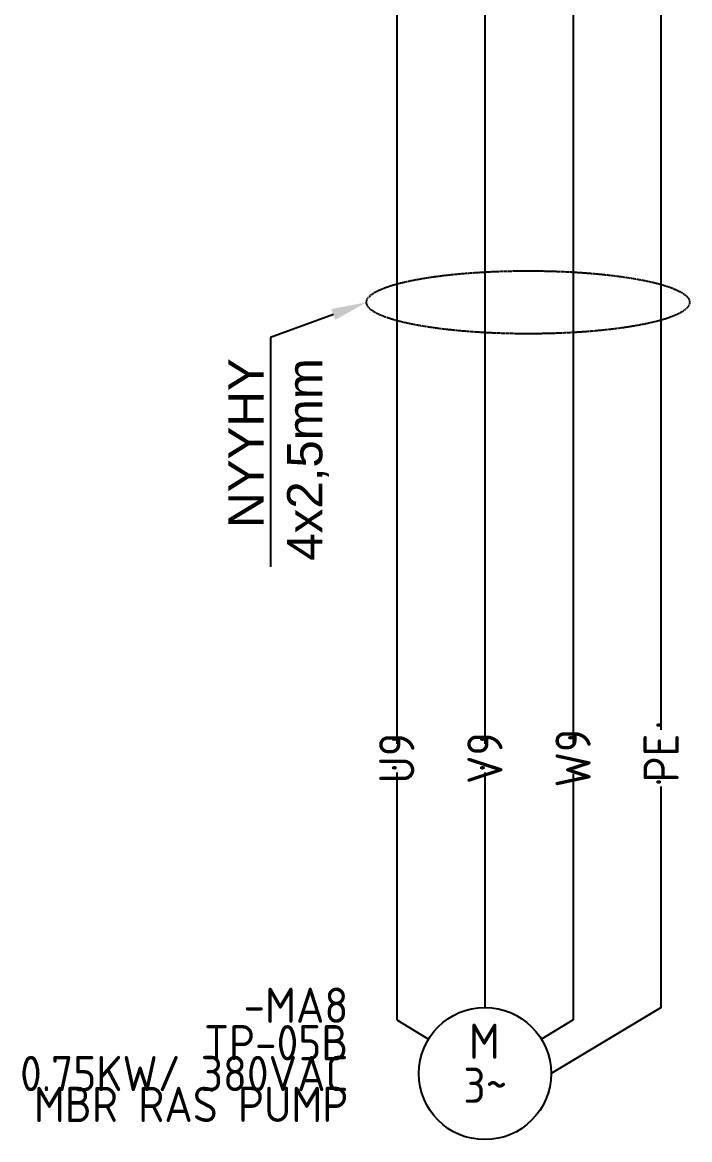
# Model space of a CAD drawing. Header units: millimetres. Extents: x 67033 to 212947, y 35102 to 335921.
# Drawn here: x 79697 to 80159, y 166234 to 167008 of the extents above; entities that cross this region are included whole.
import ezdxf
from ezdxf import colors
from ezdxf.entities.mleader import LeaderData, LeaderLine
from ezdxf.enums import TextEntityAlignment as Align
from ezdxf.math import Vec2, Vec3

# ---------------------------------------------------------------- set-up
doc = ezdxf.new("R2010")
doc.units = ezdxf.units.MM
doc.linetypes.add('DASHED', pattern=[0.75, 0.5, -0.25])
for name, color, linetype in [('DESC', 1, 'Continuous'), ('MISC', 2, 'Continuous'), ('RED_2.5mm^2', 1, 'Continuous'), ('SYMS', 7, 'Continuous'), ('TAGS', 51, 'Continuous')]:
    doc.layers.add(name, color=color, linetype=linetype)
doc.styles.get("Standard").update_dxf_attribs({"font": 'arial.ttf'})
doc.styles.add('WD_IEC', font='isocp2.shx', dxfattribs={"width": 0.9, "height": 4})

# ---------------------------------------------------------------- blocks, each defined once
blk = doc.blocks.new('VMO14')
blk.add_line((20, 7.5), (7.5, 0))
blk.add_circle((0, 0), 7.5)
at = {"style": 'WD_IEC'}
for tag, p in [('INST', (-15.5, 12.75)), ('LOC', (-15.5, 9.25)), ('TAG1', (-15.5, 5.75)), ('DESC1', (-15.5, 1.5)), ('DESC2', (-15.5, -2)), ('DESC3', (-15.5, -5.5)), ('RATING1', (-15.5, -9)), ('RATING2', (-15.5, -12.5)), ('RATING3', (-15.5, -16))]:
    blk.add_attdef(tag, text='', height=2.5, dxfattribs=at).set_placement(p, align=Align.RIGHT)
blk.add_attdef('TERM02', (-0.81, 7.4), '', height=2, rotation=90, dxfattribs=at)
at = {"style": 'WD_IEC', "flags": 1}
for tag, p, height in [('MFG', (22.75, 9), 1.5), ('X2TERM02', (0, 7.5), 0.32), ('X2TERM04', (20, 7.5), 0.32), ('CAT', (22.75, 6.5), 1.5), ('X0TERM01', (-6.4, 3.9), 0.32), ('X0TERM03', (6.4, 3.9), 0.32), ('X4LINK', (-7.5, 0), 0.32), ('X1LINK', (7.5, 0), 0.32), ('ASSYCODE', (1, -9), 1), ('FAMILY', (1, -10.5), 1), ('CATDESC', (1, -12), 1)]:
    blk.add_attdef(tag, p, '', height=height, dxfattribs=at)
at = {"style": 'WD_IEC'}
for tag, p in [('TERM04', (19, 10)), ('TERM01', (-7.47, 4.61)), ('TERM03', (9.66, 4.61))]:
    blk.add_attdef(tag, text='', height=2, rotation=90, dxfattribs=at).set_placement(p, align=Align.RIGHT)
for tag, p in [('M', (-0.06, 1.67)), ('3~', (0.05, -3.33))]:
    blk.add_attdef(tag, text='', height=2.5, dxfattribs=at).set_placement(p, align=Align.CENTER)
at = {"lineweight": 15, "style": 'WD_IEC'}
blk.add_attdef('XREF', text='', height=2.5, dxfattribs=at).set_placement((-15.5, -19.5), align=Align.RIGHT)
blk = doc.blocks.new('VT0_LGENERIC')
at = {"style": 'WD_IEC'}
blk.add_attdef('COLOR', text='', height=2.5, rotation=90, dxfattribs=at).set_placement((0, 0), align=Align.MIDDLE_CENTER)
at = {"style": 'WD_IEC', "flags": 1}
for tag, p in [('X2TERM01', (0, 4)), ('X8TERM01', (0, -4))]:
    blk.add_attdef(tag, p, '', height=0.16, rotation=90, dxfattribs=at)
at = {"style": 'WD_IEC'}
for tag, p in [('X2_TINY_DOT_DONT_REMOVE', (0, 4)), ('X8_TINY_DOT_DONT_REMOVE', (0, -4))]:
    blk.add_attdef(tag, p, '', height=0.0001, rotation=90, dxfattribs=at)

msp = doc.modelspace()

# ---------------------------------------------------------------- linework, layer by layer
at = {"linetype": 'DASHED'}
msp.add_ellipse((80047.23, 166814.27), major_axis=(-111.99, 0), ratio=0.194696, dxfattribs=at)
at = {"layer": 'RED_2.5mm^2'}
for p, q in [((79956.25, 167091.23), (79956.25, 166508.35)), ((80017.32, 167091.23), (80017.32, 166508.35)), ((80078.4, 167091.23), (80078.4, 166509.32)), ((79956.25, 166488.5), (79956.25, 166317.12)), ((80017.32, 166488.5), (80017.32, 166325.7)), ((80078.4, 166487.53), (80078.4, 166317.12)), ((79956.25, 166317.12), (79978.21, 166303.73)), ((80078.4, 166317.12), (80056.44, 166303.73))]:
    msp.add_line(p, q, dxfattribs=at)
at = {"layer": 'RED_2.5mm^2', "color": 2}
for p, q in [((80139.48, 166518.12), (80139.48, 167091.23)), ((80139.48, 166325.7), (80139.48, 166478.73))]:
    msp.add_line(p, q, dxfattribs=at)

# ---------------------------------------------------------------- block references
at = {"layer": 'SYMS'}
ref = msp.add_blockref('VT0_LGENERIC', (80139.48, 166498.43), dxfattribs=dict(at, xscale=6.107617336975006, yscale=6.107617336975006, zscale=6.107617336975006))
ref.add_attrib('X8_TINY_DOT_DONT_REMOVE', '.', (80139.48, 166478.73), dxfattribs={"layer": 'MISC', "height": 24.43, "rotation": 90, "style": 'WD_IEC'})
ref.add_attrib('X2_TINY_DOT_DONT_REMOVE', '.', (80139.48, 166518.12), dxfattribs={"layer": 'MISC', "height": 24.43, "rotation": 90, "style": 'WD_IEC'})
ref.add_attrib('COLOR', 'PE', dxfattribs={"layer": 'MISC', "height": 24.43, "rotation": 90, "style": 'WD_IEC'}).set_placement((80139.48, 166498.43), align=Align.MIDDLE_CENTER)
ref = msp.add_blockref('VT0_LGENERIC', (79956.25, 166498.43), dxfattribs=dict(at, xscale=6.107617336975006, yscale=6.107617336975006, zscale=6.107617336975006))
ref.add_attrib('X8_TINY_DOT_DONT_REMOVE', '.', (79956.25, 166488.5), dxfattribs={"layer": 'MISC', "height": 24.43, "rotation": 90, "style": 'WD_IEC'})
ref.add_attrib('X2_TINY_DOT_DONT_REMOVE', '.', (79956.25, 166508.35), dxfattribs={"layer": 'MISC', "height": 24.43, "rotation": 90, "style": 'WD_IEC'})
ref.add_attrib('COLOR', 'U9', dxfattribs={"layer": 'MISC', "height": 24.43, "rotation": 90, "style": 'WD_IEC'}).set_placement((79956.25, 166498.43), align=Align.MIDDLE_CENTER)
ref = msp.add_blockref('VT0_LGENERIC', (80017.32, 166498.43), dxfattribs=dict(at, xscale=6.107617336975006, yscale=6.107617336975006, zscale=6.107617336975006))
ref.add_attrib('X8_TINY_DOT_DONT_REMOVE', '.', (80017.32, 166488.5), dxfattribs={"layer": 'MISC', "height": 24.43, "rotation": 90, "style": 'WD_IEC'})
ref.add_attrib('X2_TINY_DOT_DONT_REMOVE', '.', (80017.32, 166508.35), dxfattribs={"layer": 'MISC', "height": 24.43, "rotation": 90, "style": 'WD_IEC'})
ref.add_attrib('COLOR', 'V9', dxfattribs={"layer": 'MISC', "height": 24.43, "rotation": 90, "style": 'WD_IEC'}).set_placement((80017.32, 166498.43), align=Align.MIDDLE_CENTER)
ref = msp.add_blockref('VT0_LGENERIC', (80078.4, 166498.43), dxfattribs=dict(at, xscale=6.107617336975006, yscale=6.107617336975006, zscale=6.107617336975006))
ref.add_attrib('X8_TINY_DOT_DONT_REMOVE', '.', (80078.4, 166487.53), dxfattribs={"layer": 'MISC', "height": 24.43, "rotation": 90, "style": 'WD_IEC'})
ref.add_attrib('X2_TINY_DOT_DONT_REMOVE', '.', (80078.4, 166509.32), dxfattribs={"layer": 'MISC', "height": 24.43, "rotation": 90, "style": 'WD_IEC'})
ref.add_attrib('COLOR', 'W9', dxfattribs={"layer": 'MISC', "height": 24.43, "rotation": 90, "style": 'WD_IEC'}).set_placement((80078.4, 166498.43), align=Align.MIDDLE_CENTER)
ref = msp.add_blockref('VMO14', (80017.32, 166279.89), dxfattribs=dict(at, xscale=6.107617336975006, yscale=6.107617336975006, zscale=6.107617336975006))
ref.add_attrib('M', 'M', dxfattribs={"layer": 'MISC', "height": 24.43, "style": 'WD_IEC'}).set_placement((80016.96, 166290.08), align=Align.CENTER)
ref.add_attrib('3~', '3~', dxfattribs={"layer": 'MISC', "height": 24.43, "style": 'WD_IEC'}).set_placement((80017.6, 166259.54), align=Align.CENTER)
ref.add_attrib('DESC3', 'MBR RAS PUMP', dxfattribs={"layer": 'DESC', "height": 24.4305, "style": 'WD_IEC'}).set_placement((79922.66, 166246.3), align=Align.RIGHT)
ref.add_attrib('DESC2', '0.75KW/ 380VAC', dxfattribs={"layer": 'DESC', "height": 24.4305, "style": 'WD_IEC'}).set_placement((79922.66, 166267.67), align=Align.RIGHT)
ref.add_attrib('DESC1', 'TP-05B', dxfattribs={"layer": 'DESC', "height": 24.43, "style": 'WD_IEC'}).set_placement((79922.66, 166289.05), align=Align.RIGHT)
ref.add_attrib('TAG1', '-MA8', dxfattribs={"layer": 'TAGS', "height": 24.43, "style": 'WD_IEC'}).set_placement((79922.66, 166315.01), align=Align.RIGHT)

# ---------------------------------------------------------------- leaders
ml = msp.add_multileader_mtext('Standard')
ml.set_content('NYYHY^J4x2,5mm', color=256)
ml.set_leader_properties()
ml.build(insert=Vec2(0, 0))
ml.multileader.update_dxf_attribs({"text_right_attachment_type": 6, "dogleg_length": 0.36, "arrow_head_size": 24.43})
ctx = ml.context
ctx.base_point, ctx.char_height, ctx.arrow_head_size, ctx.landing_gap_size, ctx.plane_origin, ctx.plane_x_axis, ctx.plane_y_axis = Vec3(79854.12, 166625.62), 24.4305, 24.43, 12.22, Vec3(79935.24, 166814.27), Vec3(0, 1), Vec3(-1, 0)
ctx.right_attachment, ctx.text_align_type = 6, 2
notes = []
notes.append((ctx, [(0, (1, 1, 0), (79868.81, 166789.96), (0, -1), 2.2, [(0, [(79935.24, 166814.27)], 0, [])])]))
ctx.mtext.insert, ctx.mtext.text_direction, ctx.mtext.rotation, ctx.mtext.alignment, ctx.mtext.flow_direction = Vec3(79839.49, 166775.55), Vec3(0, 1), 1.570796, 3, 5
for ctx, leaders in notes:
    for number, flags, end, landing, length, lines in leaders:
        leader = LeaderData()
        leader.index, (leader.has_last_leader_line, leader.has_dogleg_vector, leader.attachment_direction) = number, flags
        leader.last_leader_point, leader.dogleg_vector, leader.dogleg_length = Vec3(end), Vec3(landing), length
        for number, points, colour, breaks in lines:
            line = LeaderLine()
            line.index, line.vertices, line.color, line.breaks = number, Vec3.list(points), colors.encode_raw_color(colour), breaks
            leader.lines.append(line)
        ctx.leaders.append(leader)

doc.saveas('drawing.dxf')
